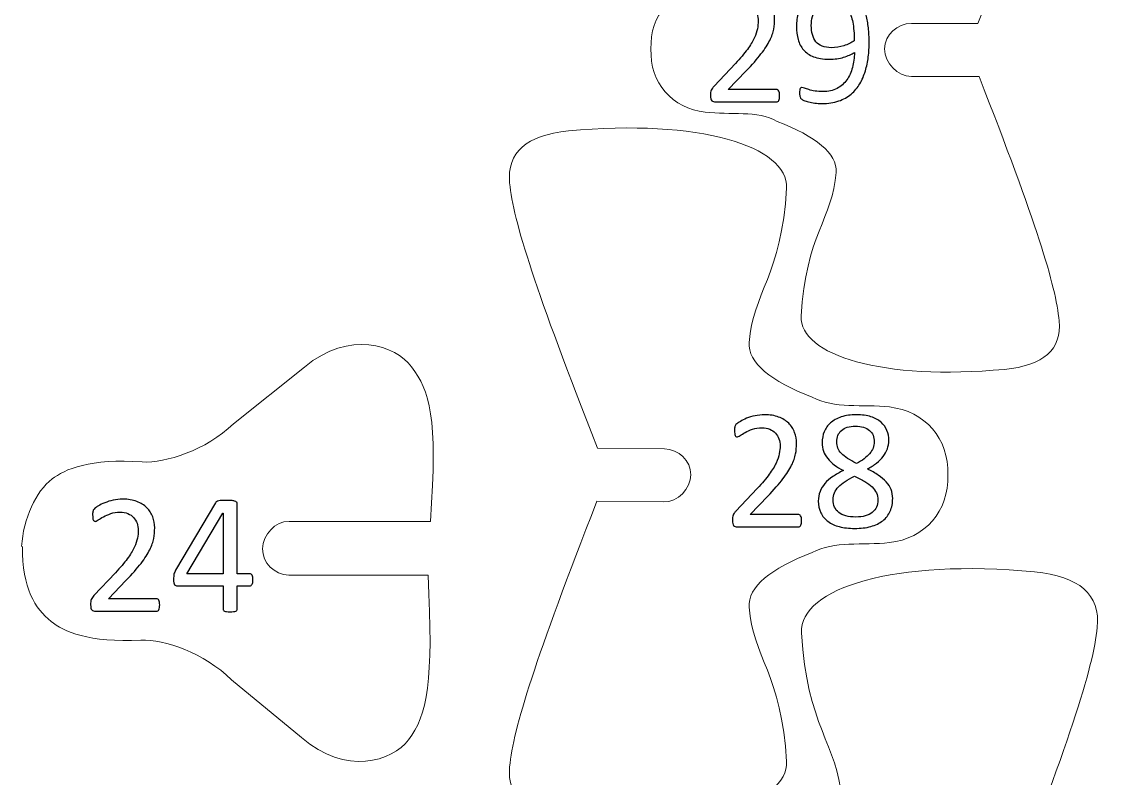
# Model space of a CAD drawing. Header units: inches. Extents: x -2.74 to 3.04, y -4.95 to 0.91.
# Drawn here: x 2.007 to 3.036, y -4.339 to -3.617 of the extents above; entities that cross this region are included whole.
import ezdxf

# ---------------------------------------------------------------- set-up
doc = ezdxf.new("R2010")
doc.units = ezdxf.units.IN
doc.header["$MEASUREMENT"] = 0
doc.layers.add('Layer 1', color=7, linetype='Continuous')

msp = doc.modelspace()

# ---------------------------------------------------------------- linework, layer by layer
at = {"layer": 'Layer 1', "color": 1, "lineweight": 9}
for points, knots in [([(2.9189, -3.6187), (2.9734, -3.4798), (2.9931, -3.4177), (2.9963, -3.3838), (2.9963, -3.3838), (2.9989, -3.3566), (2.9816, -3.3412), (2.9442, -3.3376), (2.9442, -3.3376), (2.8286, -3.3265), (2.7484, -3.3509), (2.7504, -3.3884), (2.7504, -3.3884), (2.7544, -3.4653), (2.7807, -3.4819), (2.7836, -3.5254), (2.7836, -3.5254), (2.7848, -3.5436), (2.7644, -3.5598), (2.7275, -3.574), (2.7275, -3.574), (2.7084, -3.5847), (2.6825, -3.5801), (2.6589, -3.5828), (2.6589, -3.5828), (2.6275, -3.5864), (2.6057, -3.6107), (2.6071, -3.643)], [0, 0, 0, 0, 0.142857, 0.142857, 0.142857, 0.142857, 0.285714, 0.285714, 0.285714, 0.285714, 0.428571, 0.428571, 0.428571, 0.428571, 0.571429, 0.571429, 0.571429, 0.571429, 0.714286, 0.714286, 0.714286, 0.714286, 0.857143, 0.857143, 0.857143, 0.857143, 1, 1, 1, 1]), ([(2.9189, -3.6187), (2.9189, -3.6187), (2.8555, -3.6187), (2.8555, -3.6187), (2.8555, -3.6187), (2.842, -3.6186), (2.83, -3.6295), (2.8299, -3.643), (2.8299, -3.643), (2.8299, -3.6565), (2.8421, -3.6691), (2.8555, -3.6692), (2.8555, -3.6692), (2.8555, -3.6692), (2.9199, -3.6692), (2.9199, -3.6692)], [0, 0, 0, 0, 0.25, 0.25, 0.25, 0.25, 0.5, 0.5, 0.5, 0.5, 0.75, 0.75, 0.75, 0.75, 1, 1, 1, 1]), ([(2.9199, -3.6692), (2.9744, -3.8081), (2.9931, -3.8683), (2.9963, -3.9023), (2.9963, -3.9023), (2.9989, -3.9295), (2.9816, -3.9449), (2.9442, -3.9485), (2.9442, -3.9485), (2.8286, -3.9595), (2.7484, -3.9352), (2.7504, -3.8977), (2.7504, -3.8977), (2.7544, -3.8208), (2.7807, -3.8042), (2.7836, -3.7607), (2.7836, -3.7607), (2.7848, -3.7425), (2.7644, -3.7263), (2.7275, -3.7121), (2.7275, -3.7121), (2.7084, -3.7014), (2.6825, -3.706), (2.6589, -3.7033), (2.6589, -3.7033), (2.6275, -3.6997), (2.6057, -3.6753), (2.6071, -3.643)], [0, 0, 0, 0, 0.142857, 0.142857, 0.142857, 0.142857, 0.285714, 0.285714, 0.285714, 0.285714, 0.428571, 0.428571, 0.428571, 0.428571, 0.571429, 0.571429, 0.571429, 0.571429, 0.714286, 0.714286, 0.714286, 0.714286, 0.857143, 0.857143, 0.857143, 0.857143, 1, 1, 1, 1]), ([(2.8901, -4.0491), (2.8916, -4.0144), (2.8682, -3.9883), (2.8345, -3.9844), (2.8345, -3.9844), (2.8092, -3.9815), (2.7814, -3.9864), (2.7609, -3.975), (2.7609, -3.975), (2.7213, -3.9597), (2.6994, -3.9423), (2.7007, -3.9228), (2.7007, -3.9228), (2.7038, -3.8761), (2.732, -3.8583), (2.7363, -3.7758), (2.7363, -3.7758), (2.7384, -3.7355), (2.6524, -3.7094), (2.5283, -3.7212), (2.5283, -3.7212), (2.4882, -3.7251), (2.4695, -3.7416), (2.4723, -3.7708), (2.4723, -3.7708), (2.4758, -3.8073), (2.4975, -3.8745), (2.556, -4.0235)], [0, 0, 0, 0, 0.142857, 0.142857, 0.142857, 0.142857, 0.285714, 0.285714, 0.285714, 0.285714, 0.428571, 0.428571, 0.428571, 0.428571, 0.571429, 0.571429, 0.571429, 0.571429, 0.714286, 0.714286, 0.714286, 0.714286, 0.857143, 0.857143, 0.857143, 0.857143, 1, 1, 1, 1]), ([(2.0069, -4.1175), (2.0085, -4.0904), (2.0203, -4.0651), (2.036, -4.053), (2.036, -4.053), (2.0475, -4.044), (2.0727, -4.0329), (2.1219, -4.0368), (2.1219, -4.0368), (2.1446, -4.0379), (2.1823, -4.0259), (2.209, -4.0003), (2.209, -4.0003), (2.209, -4.0003), (2.2767, -3.9463), (2.2767, -3.9463), (2.2767, -3.9463), (2.3195, -3.9106), (2.3635, -3.9254), (2.3787, -3.946), (2.3787, -3.946), (2.3961, -3.9695), (2.404, -3.9928), (2.3967, -4.0937)], [0, 0, 0, 0, 0.166667, 0.166667, 0.166667, 0.166667, 0.333333, 0.333333, 0.333333, 0.333333, 0.5, 0.5, 0.5, 0.5, 0.666667, 0.666667, 0.666667, 0.666667, 0.833333, 0.833333, 0.833333, 0.833333, 1, 1, 1, 1]), ([(2.556, -4.0235), (2.556, -4.0235), (2.6199, -4.0244), (2.6199, -4.0244), (2.6199, -4.0244), (2.6334, -4.0245), (2.6452, -4.0356), (2.6451, -4.049), (2.6451, -4.049), (2.645, -4.0625), (2.6327, -4.075), (2.6192, -4.0749), (2.6192, -4.0749), (2.6192, -4.0749), (2.5556, -4.0741), (2.5556, -4.0741)], [0, 0, 0, 0, 0.25, 0.25, 0.25, 0.25, 0.5, 0.5, 0.5, 0.5, 0.75, 0.75, 0.75, 0.75, 1, 1, 1, 1]), ([(2.5556, -4.0741), (2.4972, -4.2231), (2.4758, -4.2909), (2.4723, -4.3274), (2.4723, -4.3274), (2.4695, -4.3565), (2.4882, -4.373), (2.5283, -4.3769), (2.5283, -4.3769), (2.6524, -4.3888), (2.7384, -4.3626), (2.7363, -4.3224), (2.7363, -4.3224), (2.732, -4.2399), (2.7038, -4.2221), (2.7007, -4.1754), (2.7007, -4.1754), (2.6994, -4.1558), (2.7213, -4.1384), (2.7609, -4.1232), (2.7609, -4.1232), (2.7814, -4.1117), (2.8092, -4.1166), (2.8345, -4.1137), (2.8345, -4.1137), (2.8682, -4.1099), (2.8916, -4.0837), (2.8901, -4.0491)], [0, 0, 0, 0, 0.142857, 0.142857, 0.142857, 0.142857, 0.285714, 0.285714, 0.285714, 0.285714, 0.428571, 0.428571, 0.428571, 0.428571, 0.571429, 0.571429, 0.571429, 0.571429, 0.714286, 0.714286, 0.714286, 0.714286, 0.857143, 0.857143, 0.857143, 0.857143, 1, 1, 1, 1]), ([(2.3945, -4.1446), (2.3945, -4.1446), (2.2616, -4.1446), (2.2616, -4.1446), (2.2616, -4.1446), (2.2481, -4.1443), (2.2364, -4.133), (2.2367, -4.1195), (2.2367, -4.1195), (2.237, -4.1061), (2.2486, -4.0932), (2.262, -4.0936), (2.262, -4.0936), (2.262, -4.0936), (2.3967, -4.0936), (2.3967, -4.0936)], [0, 0, 0, 0, 0.25, 0.25, 0.25, 0.25, 0.5, 0.5, 0.5, 0.5, 0.75, 0.75, 0.75, 0.75, 1, 1, 1, 1]), ([(2.3945, -4.1446), (2.4, -4.2456), (2.3936, -4.2787), (2.3758, -4.3019), (2.3758, -4.3019), (2.3603, -4.3222), (2.316, -4.3362), (2.2738, -4.2997), (2.2738, -4.2997), (2.2738, -4.2997), (2.2071, -4.2446), (2.2071, -4.2446), (2.2071, -4.2446), (2.1808, -4.2186), (2.1433, -4.2059), (2.1206, -4.2066), (2.1206, -4.2066), (2.0714, -4.2096), (2.0464, -4.1981), (2.035, -4.1889), (2.035, -4.1889), (2.0196, -4.1765), (2.0076, -4.1572), (2.0076, -4.1175)], [0, 0, 0, 0, 0.166667, 0.166667, 0.166667, 0.166667, 0.333333, 0.333333, 0.333333, 0.333333, 0.5, 0.5, 0.5, 0.5, 0.666667, 0.666667, 0.666667, 0.666667, 0.833333, 0.833333, 0.833333, 0.833333, 1, 1, 1, 1]), ([(2.942, -4.4675), (3.0044, -4.3083), (3.029, -4.2335), (3.0327, -4.1945), (3.0327, -4.1945), (3.0357, -4.1633), (3.0157, -4.1457), (2.9729, -4.1416), (2.9729, -4.1416), (2.8404, -4.1289), (2.7484, -4.1568), (2.7506, -4.1998), (2.7506, -4.1998), (2.7553, -4.288), (2.7854, -4.307), (2.7887, -4.3569), (2.7887, -4.3569), (2.7901, -4.3778), (2.7667, -4.3963), (2.7244, -4.4127), (2.7244, -4.4127), (2.7025, -4.4249), (2.6728, -4.4197), (2.6457, -4.4228), (2.6457, -4.4228), (2.6098, -4.4269), (2.5847, -4.4548), (2.5864, -4.4918)], [0, 0, 0, 0, 0.142857, 0.142857, 0.142857, 0.142857, 0.285714, 0.285714, 0.285714, 0.285714, 0.428571, 0.428571, 0.428571, 0.428571, 0.571429, 0.571429, 0.571429, 0.571429, 0.714286, 0.714286, 0.714286, 0.714286, 0.857143, 0.857143, 0.857143, 0.857143, 1, 1, 1, 1])]:
    msp.add_open_spline(points, degree=3, knots=knots, dxfattribs=at)
at = {"layer": 'Layer 1'}
for points, knots in [([(2.7298, -3.6875), (2.7298, -3.6884), (2.7298, -3.6893), (2.7297, -3.6901), (2.7297, -3.6901), (2.7295, -3.6908), (2.7293, -3.6915), (2.7291, -3.692), (2.7291, -3.692), (2.7288, -3.6925), (2.7285, -3.6929), (2.7281, -3.6931), (2.7281, -3.6931), (2.7277, -3.6934), (2.7272, -3.6935), (2.7268, -3.6935), (2.7268, -3.6935), (2.7268, -3.6935), (2.6686, -3.6935), (2.6686, -3.6935), (2.6686, -3.6935), (2.6678, -3.6935), (2.6672, -3.6934), (2.6666, -3.6932), (2.6666, -3.6932), (2.666, -3.693), (2.6655, -3.6927), (2.6651, -3.6923), (2.6651, -3.6923), (2.6647, -3.6918), (2.6644, -3.6912), (2.6642, -3.6904), (2.6642, -3.6904), (2.664, -3.6896), (2.6639, -3.6886), (2.6639, -3.6874), (2.6639, -3.6874), (2.6639, -3.6863), (2.664, -3.6854), (2.664, -3.6846), (2.664, -3.6846), (2.6641, -3.6837), (2.6643, -3.683), (2.6646, -3.6824), (2.6646, -3.6824), (2.6648, -3.6818), (2.6652, -3.6811), (2.6656, -3.6805), (2.6656, -3.6805), (2.666, -3.6799), (2.6665, -3.6792), (2.6672, -3.6785), (2.6672, -3.6785), (2.6672, -3.6785), (2.6876, -3.6569), (2.6876, -3.6569), (2.6876, -3.6569), (2.6923, -3.6519), (2.6961, -3.6474), (2.699, -3.6434), (2.699, -3.6434), (2.7018, -3.6395), (2.704, -3.6359), (2.7056, -3.6326), (2.7056, -3.6326), (2.7071, -3.6294), (2.7081, -3.6264), (2.7086, -3.6237), (2.7086, -3.6237), (2.7091, -3.6211), (2.7093, -3.6186), (2.7093, -3.6163), (2.7093, -3.6163), (2.7093, -3.6139), (2.709, -3.6117), (2.7082, -3.6096), (2.7082, -3.6096), (2.7074, -3.6076), (2.7063, -3.6057), (2.7049, -3.6041), (2.7049, -3.6041), (2.7035, -3.6026), (2.7017, -3.6013), (2.6995, -3.6004), (2.6995, -3.6004), (2.6973, -3.5995), (2.6948, -3.599), (2.692, -3.599), (2.692, -3.599), (2.6887, -3.599), (2.6857, -3.5995), (2.6831, -3.6004), (2.6831, -3.6004), (2.6805, -3.6013), (2.6782, -3.6023), (2.6762, -3.6034), (2.6762, -3.6034), (2.6742, -3.6045), (2.6725, -3.6055), (2.6712, -3.6064), (2.6712, -3.6064), (2.6699, -3.6073), (2.6689, -3.6078), (2.6682, -3.6078), (2.6682, -3.6078), (2.6679, -3.6078), (2.6675, -3.6077), (2.6672, -3.6075), (2.6672, -3.6075), (2.6669, -3.6072), (2.6667, -3.6069), (2.6665, -3.6064), (2.6665, -3.6064), (2.6663, -3.6059), (2.6662, -3.6053), (2.666, -3.6045), (2.666, -3.6045), (2.6659, -3.6037), (2.6659, -3.6027), (2.6659, -3.6015), (2.6659, -3.6015), (2.6659, -3.6007), (2.6659, -3.6), (2.666, -3.5994), (2.666, -3.5994), (2.666, -3.5988), (2.6661, -3.5983), (2.6662, -3.5979), (2.6662, -3.5979), (2.6664, -3.5974), (2.6666, -3.597), (2.6668, -3.5967), (2.6668, -3.5967), (2.667, -3.5963), (2.6674, -3.5958), (2.6681, -3.5952), (2.6681, -3.5952), (2.6687, -3.5947), (2.6698, -3.5939), (2.6715, -3.5929), (2.6715, -3.5929), (2.6731, -3.5919), (2.6751, -3.591), (2.6775, -3.59), (2.6775, -3.59), (2.6799, -3.5891), (2.6825, -3.5883), (2.6855, -3.5876), (2.6855, -3.5876), (2.6883, -3.587), (2.6914, -3.5866), (2.6946, -3.5866), (2.6946, -3.5866), (2.6997, -3.5866), (2.7042, -3.5874), (2.708, -3.5888), (2.708, -3.5888), (2.7118, -3.5902), (2.715, -3.5922), (2.7175, -3.5947), (2.7175, -3.5947), (2.72, -3.5972), (2.7219, -3.6001), (2.7232, -3.6034), (2.7232, -3.6034), (2.7244, -3.6067), (2.725, -3.6102), (2.725, -3.614), (2.725, -3.614), (2.725, -3.6174), (2.7247, -3.6207), (2.7242, -3.6241), (2.7242, -3.6241), (2.7235, -3.6274), (2.7223, -3.631), (2.7204, -3.6349), (2.7204, -3.6349), (2.7184, -3.6387), (2.7157, -3.6431), (2.712, -3.6478), (2.712, -3.6478), (2.7084, -3.6526), (2.7036, -3.658), (2.6975, -3.6642), (2.6975, -3.6642), (2.6975, -3.6642), (2.6808, -3.6816), (2.6808, -3.6816), (2.6808, -3.6816), (2.6808, -3.6816), (2.7267, -3.6816), (2.7267, -3.6816), (2.7267, -3.6816), (2.7271, -3.6816), (2.7275, -3.6817), (2.7279, -3.682), (2.7279, -3.682), (2.7283, -3.6822), (2.7287, -3.6826), (2.729, -3.6831), (2.729, -3.6831), (2.7293, -3.6836), (2.7295, -3.6842), (2.7297, -3.6849), (2.7297, -3.6849), (2.7298, -3.6856), (2.7298, -3.6865), (2.7298, -3.6875)], [0, 0, 0, 0, 0.019231, 0.019231, 0.019231, 0.019231, 0.038462, 0.038462, 0.038462, 0.038462, 0.057692, 0.057692, 0.057692, 0.057692, 0.076923, 0.076923, 0.076923, 0.076923, 0.096154, 0.096154, 0.096154, 0.096154, 0.115385, 0.115385, 0.115385, 0.115385, 0.134615, 0.134615, 0.134615, 0.134615, 0.153846, 0.153846, 0.153846, 0.153846, 0.173077, 0.173077, 0.173077, 0.173077, 0.192308, 0.192308, 0.192308, 0.192308, 0.211538, 0.211538, 0.211538, 0.211538, 0.230769, 0.230769, 0.230769, 0.230769, 0.25, 0.25, 0.25, 0.25, 0.269231, 0.269231, 0.269231, 0.269231, 0.288462, 0.288462, 0.288462, 0.288462, 0.307692, 0.307692, 0.307692, 0.307692, 0.326923, 0.326923, 0.326923, 0.326923, 0.346154, 0.346154, 0.346154, 0.346154, 0.365385, 0.365385, 0.365385, 0.365385, 0.384615, 0.384615, 0.384615, 0.384615, 0.403846, 0.403846, 0.403846, 0.403846, 0.423077, 0.423077, 0.423077, 0.423077, 0.442308, 0.442308, 0.442308, 0.442308, 0.461538, 0.461538, 0.461538, 0.461538, 0.480769, 0.480769, 0.480769, 0.480769, 0.5, 0.5, 0.5, 0.5, 0.519231, 0.519231, 0.519231, 0.519231, 0.538462, 0.538462, 0.538462, 0.538462, 0.557692, 0.557692, 0.557692, 0.557692, 0.576923, 0.576923, 0.576923, 0.576923, 0.596154, 0.596154, 0.596154, 0.596154, 0.615385, 0.615385, 0.615385, 0.615385, 0.634615, 0.634615, 0.634615, 0.634615, 0.653846, 0.653846, 0.653846, 0.653846, 0.673077, 0.673077, 0.673077, 0.673077, 0.692308, 0.692308, 0.692308, 0.692308, 0.711538, 0.711538, 0.711538, 0.711538, 0.730769, 0.730769, 0.730769, 0.730769, 0.75, 0.75, 0.75, 0.75, 0.769231, 0.769231, 0.769231, 0.769231, 0.788462, 0.788462, 0.788462, 0.788462, 0.807692, 0.807692, 0.807692, 0.807692, 0.826923, 0.826923, 0.826923, 0.826923, 0.846154, 0.846154, 0.846154, 0.846154, 0.865385, 0.865385, 0.865385, 0.865385, 0.884615, 0.884615, 0.884615, 0.884615, 0.903846, 0.903846, 0.903846, 0.903846, 0.923077, 0.923077, 0.923077, 0.923077, 0.942308, 0.942308, 0.942308, 0.942308, 0.961538, 0.961538, 0.961538, 0.961538, 0.980769, 0.980769, 0.980769, 0.980769, 1, 1, 1, 1]), ([(2.8151, -3.6367), (2.8151, -3.6412), (2.8149, -3.6459), (2.8143, -3.6505), (2.8143, -3.6505), (2.8138, -3.6552), (2.8128, -3.6597), (2.8115, -3.664), (2.8115, -3.664), (2.8103, -3.6683), (2.8085, -3.6724), (2.8063, -3.6761), (2.8063, -3.6761), (2.8041, -3.6799), (2.8013, -3.6832), (2.798, -3.686), (2.798, -3.686), (2.7947, -3.6888), (2.7907, -3.6911), (2.7861, -3.6926), (2.7861, -3.6926), (2.7815, -3.6942), (2.7762, -3.6951), (2.7701, -3.6951), (2.7701, -3.6951), (2.7678, -3.6951), (2.7655, -3.6949), (2.7633, -3.6946), (2.7633, -3.6946), (2.7611, -3.6943), (2.7592, -3.6939), (2.7574, -3.6935), (2.7574, -3.6935), (2.7556, -3.6931), (2.7542, -3.6926), (2.753, -3.6921), (2.753, -3.6921), (2.7518, -3.6916), (2.7509, -3.6911), (2.7503, -3.6906), (2.7503, -3.6906), (2.7498, -3.6902), (2.7494, -3.6895), (2.7492, -3.6887), (2.7492, -3.6887), (2.7489, -3.6878), (2.7488, -3.6867), (2.7488, -3.6853), (2.7488, -3.6853), (2.7488, -3.6841), (2.7488, -3.6831), (2.7489, -3.6824), (2.7489, -3.6824), (2.749, -3.6817), (2.7491, -3.6812), (2.7493, -3.6808), (2.7493, -3.6808), (2.7495, -3.6804), (2.7497, -3.6802), (2.75, -3.68), (2.75, -3.68), (2.7503, -3.6799), (2.7507, -3.6798), (2.7511, -3.6798), (2.7511, -3.6798), (2.7517, -3.6798), (2.7525, -3.68), (2.7536, -3.6804), (2.7536, -3.6804), (2.7547, -3.6808), (2.7561, -3.6813), (2.7577, -3.6818), (2.7577, -3.6818), (2.7594, -3.6823), (2.7613, -3.6827), (2.7635, -3.6831), (2.7635, -3.6831), (2.7658, -3.6835), (2.7683, -3.6837), (2.771, -3.6837), (2.771, -3.6837), (2.7763, -3.6837), (2.7808, -3.6827), (2.7846, -3.6807), (2.7846, -3.6807), (2.7883, -3.6786), (2.7914, -3.6759), (2.7938, -3.6725), (2.7938, -3.6725), (2.7962, -3.6691), (2.798, -3.6651), (2.7992, -3.6606), (2.7992, -3.6606), (2.8004, -3.6561), (2.801, -3.6514), (2.8011, -3.6464), (2.8011, -3.6464), (2.7983, -3.6481), (2.7948, -3.6496), (2.7908, -3.6509), (2.7908, -3.6509), (2.7868, -3.6522), (2.7822, -3.6528), (2.777, -3.6528), (2.777, -3.6528), (2.7711, -3.6528), (2.7662, -3.652), (2.7622, -3.6504), (2.7622, -3.6504), (2.7582, -3.6488), (2.755, -3.6466), (2.7526, -3.6439), (2.7526, -3.6439), (2.7502, -3.6411), (2.7484, -3.6378), (2.7474, -3.634), (2.7474, -3.634), (2.7463, -3.6302), (2.7458, -3.6261), (2.7458, -3.6216), (2.7458, -3.6216), (2.7458, -3.6169), (2.7465, -3.6125), (2.7478, -3.6082), (2.7478, -3.6082), (2.7492, -3.6041), (2.7513, -3.6003), (2.7542, -3.5971), (2.7542, -3.5971), (2.7571, -3.5939), (2.7607, -3.5914), (2.7652, -3.5895), (2.7652, -3.5895), (2.7696, -3.5876), (2.7749, -3.5866), (2.7811, -3.5866), (2.7811, -3.5866), (2.7855, -3.5866), (2.7894, -3.5872), (2.7928, -3.5883), (2.7928, -3.5883), (2.7962, -3.5894), (2.7991, -3.591), (2.8016, -3.5931), (2.8016, -3.5931), (2.8041, -3.5952), (2.8062, -3.5977), (2.808, -3.6007), (2.808, -3.6007), (2.8097, -3.6036), (2.8111, -3.607), (2.8122, -3.6107), (2.8122, -3.6107), (2.8132, -3.6145), (2.814, -3.6185), (2.8144, -3.6229), (2.8144, -3.6229), (2.8149, -3.6273), (2.8151, -3.6319), (2.8151, -3.6367)], [0, 0, 0, 0, 0.025, 0.025, 0.025, 0.025, 0.05, 0.05, 0.05, 0.05, 0.075, 0.075, 0.075, 0.075, 0.1, 0.1, 0.1, 0.1, 0.125, 0.125, 0.125, 0.125, 0.15, 0.15, 0.15, 0.15, 0.175, 0.175, 0.175, 0.175, 0.2, 0.2, 0.2, 0.2, 0.225, 0.225, 0.225, 0.225, 0.25, 0.25, 0.25, 0.25, 0.275, 0.275, 0.275, 0.275, 0.3, 0.3, 0.3, 0.3, 0.325, 0.325, 0.325, 0.325, 0.35, 0.35, 0.35, 0.35, 0.375, 0.375, 0.375, 0.375, 0.4, 0.4, 0.4, 0.4, 0.425, 0.425, 0.425, 0.425, 0.45, 0.45, 0.45, 0.45, 0.475, 0.475, 0.475, 0.475, 0.5, 0.5, 0.5, 0.5, 0.525, 0.525, 0.525, 0.525, 0.55, 0.55, 0.55, 0.55, 0.575, 0.575, 0.575, 0.575, 0.6, 0.6, 0.6, 0.6, 0.625, 0.625, 0.625, 0.625, 0.65, 0.65, 0.65, 0.65, 0.675, 0.675, 0.675, 0.675, 0.7, 0.7, 0.7, 0.7, 0.725, 0.725, 0.725, 0.725, 0.75, 0.75, 0.75, 0.75, 0.775, 0.775, 0.775, 0.775, 0.8, 0.8, 0.8, 0.8, 0.825, 0.825, 0.825, 0.825, 0.85, 0.85, 0.85, 0.85, 0.875, 0.875, 0.875, 0.875, 0.9, 0.9, 0.9, 0.9, 0.925, 0.925, 0.925, 0.925, 0.95, 0.95, 0.95, 0.95, 0.975, 0.975, 0.975, 0.975, 1, 1, 1, 1]), ([(2.8009, -3.6351), (2.8009, -3.6282), (2.8004, -3.6224), (2.7995, -3.6176), (2.7995, -3.6176), (2.7986, -3.6129), (2.7972, -3.609), (2.7954, -3.6061), (2.7954, -3.6061), (2.7937, -3.6032), (2.7915, -3.6011), (2.7888, -3.5997), (2.7888, -3.5997), (2.7862, -3.5984), (2.7832, -3.5978), (2.7798, -3.5978), (2.7798, -3.5978), (2.7763, -3.5978), (2.7733, -3.5984), (2.7708, -3.5997), (2.7708, -3.5997), (2.7683, -3.601), (2.7662, -3.6027), (2.7646, -3.6048), (2.7646, -3.6048), (2.763, -3.607), (2.7618, -3.6094), (2.7611, -3.6121), (2.7611, -3.6121), (2.7603, -3.6148), (2.76, -3.6176), (2.76, -3.6205), (2.76, -3.6205), (2.76, -3.6237), (2.7603, -3.6266), (2.761, -3.6293), (2.761, -3.6293), (2.7617, -3.6319), (2.7628, -3.6342), (2.7643, -3.6361), (2.7643, -3.6361), (2.7658, -3.6379), (2.7678, -3.6393), (2.7702, -3.6403), (2.7702, -3.6403), (2.7727, -3.6413), (2.7757, -3.6418), (2.7792, -3.6418), (2.7792, -3.6418), (2.7833, -3.6418), (2.7872, -3.6412), (2.791, -3.64), (2.791, -3.64), (2.7948, -3.6388), (2.7981, -3.6372), (2.8009, -3.6351)], [0, 0, 0, 0, 0.071429, 0.071429, 0.071429, 0.071429, 0.142857, 0.142857, 0.142857, 0.142857, 0.214286, 0.214286, 0.214286, 0.214286, 0.285714, 0.285714, 0.285714, 0.285714, 0.357143, 0.357143, 0.357143, 0.357143, 0.428571, 0.428571, 0.428571, 0.428571, 0.5, 0.5, 0.5, 0.5, 0.571429, 0.571429, 0.571429, 0.571429, 0.642857, 0.642857, 0.642857, 0.642857, 0.714286, 0.714286, 0.714286, 0.714286, 0.785714, 0.785714, 0.785714, 0.785714, 0.857143, 0.857143, 0.857143, 0.857143, 0.928571, 0.928571, 0.928571, 0.928571, 1, 1, 1, 1]), ([(2.7507, -4.0926), (2.7507, -4.0936), (2.7506, -4.0945), (2.7505, -4.0952), (2.7505, -4.0952), (2.7504, -4.096), (2.7502, -4.0966), (2.7499, -4.0972), (2.7499, -4.0972), (2.7497, -4.0977), (2.7494, -4.0981), (2.7489, -4.0983), (2.7489, -4.0983), (2.7485, -4.0986), (2.7481, -4.0987), (2.7476, -4.0987), (2.7476, -4.0987), (2.7476, -4.0987), (2.6894, -4.0987), (2.6894, -4.0987), (2.6894, -4.0987), (2.6887, -4.0987), (2.688, -4.0986), (2.6874, -4.0984), (2.6874, -4.0984), (2.6869, -4.0982), (2.6864, -4.0979), (2.6859, -4.0974), (2.6859, -4.0974), (2.6855, -4.097), (2.6852, -4.0964), (2.685, -4.0956), (2.685, -4.0956), (2.6849, -4.0947), (2.6848, -4.0937), (2.6848, -4.0926), (2.6848, -4.0926), (2.6848, -4.0915), (2.6848, -4.0905), (2.6849, -4.0897), (2.6849, -4.0897), (2.685, -4.0889), (2.6852, -4.0882), (2.6854, -4.0876), (2.6854, -4.0876), (2.6857, -4.0869), (2.686, -4.0863), (2.6864, -4.0857), (2.6864, -4.0857), (2.6869, -4.0851), (2.6874, -4.0844), (2.688, -4.0837), (2.688, -4.0837), (2.688, -4.0837), (2.7085, -4.0621), (2.7085, -4.0621), (2.7085, -4.0621), (2.7132, -4.0571), (2.717, -4.0526), (2.7198, -4.0486), (2.7198, -4.0486), (2.7227, -4.0447), (2.7249, -4.0411), (2.7264, -4.0378), (2.7264, -4.0378), (2.7279, -4.0345), (2.729, -4.0316), (2.7294, -4.0289), (2.7294, -4.0289), (2.7299, -4.0263), (2.7302, -4.0238), (2.7302, -4.0214), (2.7302, -4.0214), (2.7302, -4.0191), (2.7298, -4.0169), (2.729, -4.0148), (2.729, -4.0148), (2.7283, -4.0127), (2.7272, -4.0109), (2.7257, -4.0093), (2.7257, -4.0093), (2.7243, -4.0077), (2.7225, -4.0065), (2.7203, -4.0056), (2.7203, -4.0056), (2.7182, -4.0046), (2.7157, -4.0042), (2.7129, -4.0042), (2.7129, -4.0042), (2.7095, -4.0042), (2.7066, -4.0046), (2.7039, -4.0056), (2.7039, -4.0056), (2.7013, -4.0065), (2.699, -4.0075), (2.697, -4.0086), (2.697, -4.0086), (2.695, -4.0097), (2.6934, -4.0107), (2.692, -4.0116), (2.692, -4.0116), (2.6907, -4.0125), (2.6897, -4.013), (2.6891, -4.013), (2.6891, -4.013), (2.6887, -4.013), (2.6884, -4.0129), (2.6881, -4.0126), (2.6881, -4.0126), (2.6878, -4.0124), (2.6875, -4.0121), (2.6873, -4.0116), (2.6873, -4.0116), (2.6871, -4.0111), (2.687, -4.0104), (2.6869, -4.0096), (2.6869, -4.0096), (2.6868, -4.0088), (2.6867, -4.0078), (2.6867, -4.0067), (2.6867, -4.0067), (2.6867, -4.0059), (2.6867, -4.0052), (2.6868, -4.0046), (2.6868, -4.0046), (2.6869, -4.004), (2.687, -4.0035), (2.6871, -4.0031), (2.6871, -4.0031), (2.6872, -4.0026), (2.6874, -4.0022), (2.6876, -4.0018), (2.6876, -4.0018), (2.6878, -4.0014), (2.6883, -4.001), (2.6889, -4.0004), (2.6889, -4.0004), (2.6896, -3.9998), (2.6907, -3.9991), (2.6923, -3.9981), (2.6923, -3.9981), (2.6939, -3.9971), (2.6959, -3.9961), (2.6983, -3.9952), (2.6983, -3.9952), (2.7007, -3.9942), (2.7034, -3.9934), (2.7063, -3.9928), (2.7063, -3.9928), (2.7092, -3.9921), (2.7122, -3.9918), (2.7154, -3.9918), (2.7154, -3.9918), (2.7205, -3.9918), (2.725, -3.9925), (2.7288, -3.994), (2.7288, -3.994), (2.7327, -3.9954), (2.7358, -3.9974), (2.7384, -3.9999), (2.7384, -3.9999), (2.7409, -4.0024), (2.7428, -4.0053), (2.744, -4.0086), (2.744, -4.0086), (2.7453, -4.0119), (2.7459, -4.0154), (2.7459, -4.0192), (2.7459, -4.0192), (2.7459, -4.0225), (2.7456, -4.0259), (2.745, -4.0292), (2.745, -4.0292), (2.7444, -4.0326), (2.7431, -4.0362), (2.7412, -4.04), (2.7412, -4.04), (2.7393, -4.0439), (2.7365, -4.0482), (2.7329, -4.053), (2.7329, -4.053), (2.7292, -4.0577), (2.7244, -4.0632), (2.7184, -4.0694), (2.7184, -4.0694), (2.7184, -4.0694), (2.7017, -4.0868), (2.7017, -4.0868), (2.7017, -4.0868), (2.7017, -4.0868), (2.7475, -4.0868), (2.7475, -4.0868), (2.7475, -4.0868), (2.7479, -4.0868), (2.7484, -4.0869), (2.7488, -4.0871), (2.7488, -4.0871), (2.7492, -4.0874), (2.7495, -4.0877), (2.7498, -4.0882), (2.7498, -4.0882), (2.7501, -4.0887), (2.7504, -4.0894), (2.7505, -4.0901), (2.7505, -4.0901), (2.7506, -4.0908), (2.7507, -4.0917), (2.7507, -4.0926)], [0, 0, 0, 0, 0.019231, 0.019231, 0.019231, 0.019231, 0.038462, 0.038462, 0.038462, 0.038462, 0.057692, 0.057692, 0.057692, 0.057692, 0.076923, 0.076923, 0.076923, 0.076923, 0.096154, 0.096154, 0.096154, 0.096154, 0.115385, 0.115385, 0.115385, 0.115385, 0.134615, 0.134615, 0.134615, 0.134615, 0.153846, 0.153846, 0.153846, 0.153846, 0.173077, 0.173077, 0.173077, 0.173077, 0.192308, 0.192308, 0.192308, 0.192308, 0.211538, 0.211538, 0.211538, 0.211538, 0.230769, 0.230769, 0.230769, 0.230769, 0.25, 0.25, 0.25, 0.25, 0.269231, 0.269231, 0.269231, 0.269231, 0.288462, 0.288462, 0.288462, 0.288462, 0.307692, 0.307692, 0.307692, 0.307692, 0.326923, 0.326923, 0.326923, 0.326923, 0.346154, 0.346154, 0.346154, 0.346154, 0.365385, 0.365385, 0.365385, 0.365385, 0.384615, 0.384615, 0.384615, 0.384615, 0.403846, 0.403846, 0.403846, 0.403846, 0.423077, 0.423077, 0.423077, 0.423077, 0.442308, 0.442308, 0.442308, 0.442308, 0.461538, 0.461538, 0.461538, 0.461538, 0.480769, 0.480769, 0.480769, 0.480769, 0.5, 0.5, 0.5, 0.5, 0.519231, 0.519231, 0.519231, 0.519231, 0.538462, 0.538462, 0.538462, 0.538462, 0.557692, 0.557692, 0.557692, 0.557692, 0.576923, 0.576923, 0.576923, 0.576923, 0.596154, 0.596154, 0.596154, 0.596154, 0.615385, 0.615385, 0.615385, 0.615385, 0.634615, 0.634615, 0.634615, 0.634615, 0.653846, 0.653846, 0.653846, 0.653846, 0.673077, 0.673077, 0.673077, 0.673077, 0.692308, 0.692308, 0.692308, 0.692308, 0.711538, 0.711538, 0.711538, 0.711538, 0.730769, 0.730769, 0.730769, 0.730769, 0.75, 0.75, 0.75, 0.75, 0.769231, 0.769231, 0.769231, 0.769231, 0.788462, 0.788462, 0.788462, 0.788462, 0.807692, 0.807692, 0.807692, 0.807692, 0.826923, 0.826923, 0.826923, 0.826923, 0.846154, 0.846154, 0.846154, 0.846154, 0.865385, 0.865385, 0.865385, 0.865385, 0.884615, 0.884615, 0.884615, 0.884615, 0.903846, 0.903846, 0.903846, 0.903846, 0.923077, 0.923077, 0.923077, 0.923077, 0.942308, 0.942308, 0.942308, 0.942308, 0.961538, 0.961538, 0.961538, 0.961538, 0.980769, 0.980769, 0.980769, 0.980769, 1, 1, 1, 1]), ([(2.8376, -4.0716), (2.8376, -4.0762), (2.8368, -4.0802), (2.8352, -4.0838), (2.8352, -4.0838), (2.8335, -4.0874), (2.8312, -4.0904), (2.8281, -4.0928), (2.8281, -4.0928), (2.825, -4.0952), (2.8213, -4.0971), (2.8168, -4.0983), (2.8168, -4.0983), (2.8123, -4.0996), (2.8071, -4.1002), (2.8013, -4.1002), (2.8013, -4.1002), (2.7959, -4.1002), (2.791, -4.0996), (2.7867, -4.0985), (2.7867, -4.0985), (2.7825, -4.0974), (2.7788, -4.0957), (2.7758, -4.0934), (2.7758, -4.0934), (2.7729, -4.0912), (2.7706, -4.0885), (2.769, -4.0852), (2.769, -4.0852), (2.7674, -4.082), (2.7666, -4.0783), (2.7666, -4.0741), (2.7666, -4.0741), (2.7666, -4.0708), (2.7672, -4.0677), (2.7683, -4.065), (2.7683, -4.065), (2.7694, -4.0622), (2.7709, -4.0597), (2.7729, -4.0573), (2.7729, -4.0573), (2.775, -4.055), (2.7775, -4.0528), (2.7805, -4.0508), (2.7805, -4.0508), (2.7835, -4.0487), (2.7868, -4.0468), (2.7906, -4.0449), (2.7906, -4.0449), (2.7873, -4.0433), (2.7844, -4.0415), (2.7819, -4.0396), (2.7819, -4.0396), (2.7794, -4.0377), (2.7773, -4.0357), (2.7756, -4.0335), (2.7756, -4.0335), (2.7739, -4.0313), (2.7725, -4.029), (2.7716, -4.0265), (2.7716, -4.0265), (2.7707, -4.024), (2.7703, -4.0213), (2.7703, -4.0183), (2.7703, -4.0183), (2.7703, -4.0147), (2.771, -4.0112), (2.7723, -4.008), (2.7723, -4.008), (2.7736, -4.0047), (2.7756, -4.0019), (2.7783, -3.9996), (2.7783, -3.9996), (2.781, -3.9972), (2.7844, -3.9953), (2.7886, -3.9939), (2.7886, -3.9939), (2.7927, -3.9925), (2.7976, -3.9918), (2.8031, -3.9918), (2.8031, -3.9918), (2.8084, -3.9918), (2.813, -3.9924), (2.8169, -3.9937), (2.8169, -3.9937), (2.8208, -3.995), (2.824, -3.9967), (2.8265, -3.9989), (2.8265, -3.9989), (2.829, -4.0011), (2.8309, -4.0037), (2.8321, -4.0067), (2.8321, -4.0067), (2.8333, -4.0097), (2.8339, -4.0129), (2.8339, -4.0163), (2.8339, -4.0163), (2.8339, -4.0191), (2.8334, -4.0217), (2.8325, -4.0243), (2.8325, -4.0243), (2.8316, -4.0268), (2.8303, -4.0292), (2.8286, -4.0315), (2.8286, -4.0315), (2.8268, -4.0338), (2.8247, -4.0359), (2.8222, -4.0379), (2.8222, -4.0379), (2.8197, -4.0399), (2.8168, -4.0417), (2.8135, -4.0435), (2.8135, -4.0435), (2.8174, -4.0454), (2.8208, -4.0473), (2.8238, -4.0494), (2.8238, -4.0494), (2.8268, -4.0514), (2.8294, -4.0535), (2.8314, -4.0558), (2.8314, -4.0558), (2.8334, -4.0581), (2.835, -4.0606), (2.836, -4.0631), (2.836, -4.0631), (2.8371, -4.0657), (2.8376, -4.0686), (2.8376, -4.0716)], [0, 0, 0, 0, 0.03125, 0.03125, 0.03125, 0.03125, 0.0625, 0.0625, 0.0625, 0.0625, 0.09375, 0.09375, 0.09375, 0.09375, 0.125, 0.125, 0.125, 0.125, 0.15625, 0.15625, 0.15625, 0.15625, 0.1875, 0.1875, 0.1875, 0.1875, 0.21875, 0.21875, 0.21875, 0.21875, 0.25, 0.25, 0.25, 0.25, 0.28125, 0.28125, 0.28125, 0.28125, 0.3125, 0.3125, 0.3125, 0.3125, 0.34375, 0.34375, 0.34375, 0.34375, 0.375, 0.375, 0.375, 0.375, 0.40625, 0.40625, 0.40625, 0.40625, 0.4375, 0.4375, 0.4375, 0.4375, 0.46875, 0.46875, 0.46875, 0.46875, 0.5, 0.5, 0.5, 0.5, 0.53125, 0.53125, 0.53125, 0.53125, 0.5625, 0.5625, 0.5625, 0.5625, 0.59375, 0.59375, 0.59375, 0.59375, 0.625, 0.625, 0.625, 0.625, 0.65625, 0.65625, 0.65625, 0.65625, 0.6875, 0.6875, 0.6875, 0.6875, 0.71875, 0.71875, 0.71875, 0.71875, 0.75, 0.75, 0.75, 0.75, 0.78125, 0.78125, 0.78125, 0.78125, 0.8125, 0.8125, 0.8125, 0.8125, 0.84375, 0.84375, 0.84375, 0.84375, 0.875, 0.875, 0.875, 0.875, 0.90625, 0.90625, 0.90625, 0.90625, 0.9375, 0.9375, 0.9375, 0.9375, 0.96875, 0.96875, 0.96875, 0.96875, 1, 1, 1, 1]), ([(2.82, -4.0176), (2.82, -4.0153), (2.8196, -4.0133), (2.8189, -4.0114), (2.8189, -4.0114), (2.818, -4.0096), (2.8169, -4.008), (2.8154, -4.0067), (2.8154, -4.0067), (2.8139, -4.0054), (2.812, -4.0044), (2.8097, -4.0037), (2.8097, -4.0037), (2.8075, -4.0031), (2.8049, -4.0027), (2.802, -4.0027), (2.802, -4.0027), (2.7962, -4.0027), (2.7917, -4.0041), (2.7887, -4.0067), (2.7887, -4.0067), (2.7857, -4.0094), (2.7842, -4.013), (2.7842, -4.0176), (2.7842, -4.0176), (2.7842, -4.0197), (2.7846, -4.0217), (2.7853, -4.0235), (2.7853, -4.0235), (2.786, -4.0253), (2.7872, -4.0271), (2.7887, -4.0287), (2.7887, -4.0287), (2.7903, -4.0303), (2.7922, -4.0319), (2.7946, -4.0334), (2.7946, -4.0334), (2.797, -4.035), (2.7998, -4.0366), (2.803, -4.0383), (2.803, -4.0383), (2.8085, -4.0355), (2.8127, -4.0323), (2.8156, -4.0289), (2.8156, -4.0289), (2.8185, -4.0255), (2.82, -4.0217), (2.82, -4.0176)], [0, 0, 0, 0, 0.083333, 0.083333, 0.083333, 0.083333, 0.166667, 0.166667, 0.166667, 0.166667, 0.25, 0.25, 0.25, 0.25, 0.333333, 0.333333, 0.333333, 0.333333, 0.416667, 0.416667, 0.416667, 0.416667, 0.5, 0.5, 0.5, 0.5, 0.583333, 0.583333, 0.583333, 0.583333, 0.666667, 0.666667, 0.666667, 0.666667, 0.75, 0.75, 0.75, 0.75, 0.833333, 0.833333, 0.833333, 0.833333, 0.916667, 0.916667, 0.916667, 0.916667, 1, 1, 1, 1]), ([(2.8234, -4.0731), (2.8234, -4.0706), (2.823, -4.0684), (2.822, -4.0663), (2.822, -4.0663), (2.8211, -4.0643), (2.8197, -4.0624), (2.8179, -4.0606), (2.8179, -4.0606), (2.816, -4.0589), (2.8137, -4.0571), (2.8109, -4.0555), (2.8109, -4.0555), (2.8081, -4.0538), (2.8048, -4.0521), (2.8011, -4.0503), (2.8011, -4.0503), (2.7977, -4.052), (2.7947, -4.0537), (2.7922, -4.0554), (2.7922, -4.0554), (2.7896, -4.0571), (2.7875, -4.0588), (2.7858, -4.0606), (2.7858, -4.0606), (2.7842, -4.0624), (2.7829, -4.0642), (2.782, -4.0662), (2.782, -4.0662), (2.7812, -4.0682), (2.7808, -4.0704), (2.7808, -4.0728), (2.7808, -4.0728), (2.7808, -4.0781), (2.7826, -4.0821), (2.7862, -4.085), (2.7862, -4.085), (2.7898, -4.0879), (2.7952, -4.0893), (2.8024, -4.0893), (2.8024, -4.0893), (2.8093, -4.0893), (2.8145, -4.0879), (2.8181, -4.0849), (2.8181, -4.0849), (2.8217, -4.0821), (2.8234, -4.0781), (2.8234, -4.0731)], [0, 0, 0, 0, 0.083333, 0.083333, 0.083333, 0.083333, 0.166667, 0.166667, 0.166667, 0.166667, 0.25, 0.25, 0.25, 0.25, 0.333333, 0.333333, 0.333333, 0.333333, 0.416667, 0.416667, 0.416667, 0.416667, 0.5, 0.5, 0.5, 0.5, 0.583333, 0.583333, 0.583333, 0.583333, 0.666667, 0.666667, 0.666667, 0.666667, 0.75, 0.75, 0.75, 0.75, 0.833333, 0.833333, 0.833333, 0.833333, 0.916667, 0.916667, 0.916667, 0.916667, 1, 1, 1, 1]), ([(2.1386, -4.1731), (2.1386, -4.1741), (2.1385, -4.175), (2.1384, -4.1757), (2.1384, -4.1757), (2.1383, -4.1765), (2.1381, -4.1771), (2.1378, -4.1777), (2.1378, -4.1777), (2.1376, -4.1782), (2.1373, -4.1785), (2.1369, -4.1788), (2.1369, -4.1788), (2.1364, -4.179), (2.136, -4.1792), (2.1355, -4.1792), (2.1355, -4.1792), (2.1355, -4.1792), (2.0773, -4.1792), (2.0773, -4.1792), (2.0773, -4.1792), (2.0766, -4.1792), (2.0759, -4.1791), (2.0753, -4.1789), (2.0753, -4.1789), (2.0748, -4.1787), (2.0743, -4.1784), (2.0739, -4.1779), (2.0739, -4.1779), (2.0735, -4.1775), (2.0732, -4.1769), (2.073, -4.1761), (2.073, -4.1761), (2.0728, -4.1752), (2.0727, -4.1742), (2.0727, -4.173), (2.0727, -4.173), (2.0727, -4.172), (2.0727, -4.171), (2.0728, -4.1702), (2.0728, -4.1702), (2.0729, -4.1694), (2.0731, -4.1687), (2.0733, -4.168), (2.0733, -4.168), (2.0736, -4.1674), (2.0739, -4.1668), (2.0744, -4.1662), (2.0744, -4.1662), (2.0748, -4.1655), (2.0753, -4.1649), (2.0759, -4.1642), (2.0759, -4.1642), (2.0759, -4.1642), (2.0964, -4.1425), (2.0964, -4.1425), (2.0964, -4.1425), (2.1011, -4.1375), (2.1049, -4.1331), (2.1077, -4.1291), (2.1077, -4.1291), (2.1106, -4.1252), (2.1128, -4.1215), (2.1143, -4.1183), (2.1143, -4.1183), (2.1159, -4.115), (2.1169, -4.1121), (2.1174, -4.1094), (2.1174, -4.1094), (2.1179, -4.1068), (2.1181, -4.1043), (2.1181, -4.1019), (2.1181, -4.1019), (2.1181, -4.0996), (2.1177, -4.0974), (2.117, -4.0953), (2.117, -4.0953), (2.1162, -4.0932), (2.1151, -4.0914), (2.1137, -4.0898), (2.1137, -4.0898), (2.1122, -4.0882), (2.1104, -4.087), (2.1082, -4.086), (2.1082, -4.086), (2.1061, -4.0851), (2.1036, -4.0847), (2.1008, -4.0847), (2.1008, -4.0847), (2.0975, -4.0847), (2.0945, -4.0851), (2.0919, -4.086), (2.0919, -4.086), (2.0892, -4.087), (2.0869, -4.088), (2.0849, -4.0891), (2.0849, -4.0891), (2.083, -4.0902), (2.0813, -4.0912), (2.08, -4.0921), (2.08, -4.0921), (2.0786, -4.093), (2.0777, -4.0935), (2.077, -4.0935), (2.077, -4.0935), (2.0766, -4.0935), (2.0763, -4.0934), (2.076, -4.0931), (2.076, -4.0931), (2.0757, -4.0929), (2.0754, -4.0926), (2.0752, -4.0921), (2.0752, -4.0921), (2.075, -4.0916), (2.0749, -4.0909), (2.0748, -4.0901), (2.0748, -4.0901), (2.0747, -4.0893), (2.0746, -4.0883), (2.0746, -4.0872), (2.0746, -4.0872), (2.0746, -4.0864), (2.0747, -4.0857), (2.0747, -4.0851), (2.0747, -4.0851), (2.0748, -4.0845), (2.0749, -4.084), (2.075, -4.0835), (2.075, -4.0835), (2.0751, -4.0831), (2.0753, -4.0827), (2.0755, -4.0823), (2.0755, -4.0823), (2.0757, -4.0819), (2.0762, -4.0815), (2.0768, -4.0809), (2.0768, -4.0809), (2.0775, -4.0803), (2.0786, -4.0795), (2.0802, -4.0786), (2.0802, -4.0786), (2.0818, -4.0776), (2.0838, -4.0766), (2.0862, -4.0757), (2.0862, -4.0757), (2.0887, -4.0747), (2.0913, -4.0739), (2.0942, -4.0733), (2.0942, -4.0733), (2.0971, -4.0726), (2.1002, -4.0723), (2.1034, -4.0723), (2.1034, -4.0723), (2.1085, -4.0723), (2.1129, -4.073), (2.1167, -4.0745), (2.1167, -4.0745), (2.1206, -4.0759), (2.1237, -4.0779), (2.1263, -4.0804), (2.1263, -4.0804), (2.1288, -4.0829), (2.1307, -4.0858), (2.1319, -4.0891), (2.1319, -4.0891), (2.1332, -4.0924), (2.1338, -4.0959), (2.1338, -4.0997), (2.1338, -4.0997), (2.1338, -4.103), (2.1335, -4.1064), (2.1329, -4.1097), (2.1329, -4.1097), (2.1323, -4.113), (2.131, -4.1167), (2.1291, -4.1205), (2.1291, -4.1205), (2.1272, -4.1244), (2.1244, -4.1287), (2.1208, -4.1335), (2.1208, -4.1335), (2.1172, -4.1382), (2.1123, -4.1437), (2.1063, -4.1499), (2.1063, -4.1499), (2.1063, -4.1499), (2.0896, -4.1673), (2.0896, -4.1673), (2.0896, -4.1673), (2.0896, -4.1673), (2.1354, -4.1673), (2.1354, -4.1673), (2.1354, -4.1673), (2.1359, -4.1673), (2.1363, -4.1674), (2.1367, -4.1676), (2.1367, -4.1676), (2.1371, -4.1679), (2.1375, -4.1682), (2.1377, -4.1687), (2.1377, -4.1687), (2.138, -4.1692), (2.1383, -4.1699), (2.1384, -4.1706), (2.1384, -4.1706), (2.1385, -4.1713), (2.1386, -4.1722), (2.1386, -4.1731)], [0, 0, 0, 0, 0.019231, 0.019231, 0.019231, 0.019231, 0.038462, 0.038462, 0.038462, 0.038462, 0.057692, 0.057692, 0.057692, 0.057692, 0.076923, 0.076923, 0.076923, 0.076923, 0.096154, 0.096154, 0.096154, 0.096154, 0.115385, 0.115385, 0.115385, 0.115385, 0.134615, 0.134615, 0.134615, 0.134615, 0.153846, 0.153846, 0.153846, 0.153846, 0.173077, 0.173077, 0.173077, 0.173077, 0.192308, 0.192308, 0.192308, 0.192308, 0.211538, 0.211538, 0.211538, 0.211538, 0.230769, 0.230769, 0.230769, 0.230769, 0.25, 0.25, 0.25, 0.25, 0.269231, 0.269231, 0.269231, 0.269231, 0.288462, 0.288462, 0.288462, 0.288462, 0.307692, 0.307692, 0.307692, 0.307692, 0.326923, 0.326923, 0.326923, 0.326923, 0.346154, 0.346154, 0.346154, 0.346154, 0.365385, 0.365385, 0.365385, 0.365385, 0.384615, 0.384615, 0.384615, 0.384615, 0.403846, 0.403846, 0.403846, 0.403846, 0.423077, 0.423077, 0.423077, 0.423077, 0.442308, 0.442308, 0.442308, 0.442308, 0.461538, 0.461538, 0.461538, 0.461538, 0.480769, 0.480769, 0.480769, 0.480769, 0.5, 0.5, 0.5, 0.5, 0.519231, 0.519231, 0.519231, 0.519231, 0.538462, 0.538462, 0.538462, 0.538462, 0.557692, 0.557692, 0.557692, 0.557692, 0.576923, 0.576923, 0.576923, 0.576923, 0.596154, 0.596154, 0.596154, 0.596154, 0.615385, 0.615385, 0.615385, 0.615385, 0.634615, 0.634615, 0.634615, 0.634615, 0.653846, 0.653846, 0.653846, 0.653846, 0.673077, 0.673077, 0.673077, 0.673077, 0.692308, 0.692308, 0.692308, 0.692308, 0.711538, 0.711538, 0.711538, 0.711538, 0.730769, 0.730769, 0.730769, 0.730769, 0.75, 0.75, 0.75, 0.75, 0.769231, 0.769231, 0.769231, 0.769231, 0.788462, 0.788462, 0.788462, 0.788462, 0.807692, 0.807692, 0.807692, 0.807692, 0.826923, 0.826923, 0.826923, 0.826923, 0.846154, 0.846154, 0.846154, 0.846154, 0.865385, 0.865385, 0.865385, 0.865385, 0.884615, 0.884615, 0.884615, 0.884615, 0.903846, 0.903846, 0.903846, 0.903846, 0.923077, 0.923077, 0.923077, 0.923077, 0.942308, 0.942308, 0.942308, 0.942308, 0.961538, 0.961538, 0.961538, 0.961538, 0.980769, 0.980769, 0.980769, 0.980769, 1, 1, 1, 1]), ([(2.2275, -4.1492), (2.2275, -4.151), (2.2273, -4.1524), (2.2267, -4.1534), (2.2267, -4.1534), (2.2262, -4.1545), (2.2254, -4.155), (2.2245, -4.155), (2.2245, -4.155), (2.2245, -4.155), (2.2126, -4.155), (2.2126, -4.155), (2.2126, -4.155), (2.2126, -4.155), (2.2126, -4.1771), (2.2126, -4.1771), (2.2126, -4.1771), (2.2126, -4.1775), (2.2125, -4.1779), (2.2122, -4.1782), (2.2122, -4.1782), (2.212, -4.1785), (2.2117, -4.1788), (2.2111, -4.179), (2.2111, -4.179), (2.2106, -4.1792), (2.2099, -4.1794), (2.209, -4.1795), (2.209, -4.1795), (2.2081, -4.1796), (2.207, -4.1797), (2.2057, -4.1797), (2.2057, -4.1797), (2.2044, -4.1797), (2.2033, -4.1796), (2.2024, -4.1795), (2.2024, -4.1795), (2.2015, -4.1794), (2.2009, -4.1792), (2.2003, -4.179), (2.2003, -4.179), (2.1998, -4.1788), (2.1995, -4.1785), (2.1993, -4.1782), (2.1993, -4.1782), (2.1991, -4.1779), (2.199, -4.1775), (2.199, -4.1771), (2.199, -4.1771), (2.199, -4.1771), (2.199, -4.155), (2.199, -4.155), (2.199, -4.155), (2.199, -4.155), (2.1555, -4.155), (2.1555, -4.155), (2.1555, -4.155), (2.1549, -4.155), (2.1543, -4.1549), (2.1539, -4.1547), (2.1539, -4.1547), (2.1535, -4.1546), (2.1531, -4.1543), (2.1527, -4.1539), (2.1527, -4.1539), (2.1524, -4.1534), (2.1521, -4.1528), (2.152, -4.152), (2.152, -4.152), (2.1519, -4.1512), (2.1518, -4.1501), (2.1518, -4.1488), (2.1518, -4.1488), (2.1518, -4.1478), (2.1518, -4.1469), (2.1519, -4.146), (2.1519, -4.146), (2.1519, -4.1452), (2.152, -4.1445), (2.1522, -4.1438), (2.1522, -4.1438), (2.1524, -4.1431), (2.1526, -4.1425), (2.1529, -4.1419), (2.1529, -4.1419), (2.1531, -4.1412), (2.1534, -4.1405), (2.1538, -4.1399), (2.1538, -4.1399), (2.1538, -4.1399), (2.1917, -4.0759), (2.1917, -4.0759), (2.1917, -4.0759), (2.192, -4.0755), (2.1924, -4.0751), (2.1929, -4.0747), (2.1929, -4.0747), (2.1934, -4.0744), (2.1941, -4.0742), (2.1949, -4.0739), (2.1949, -4.0739), (2.1957, -4.0737), (2.1967, -4.0736), (2.1979, -4.0735), (2.1979, -4.0735), (2.1991, -4.0734), (2.2005, -4.0734), (2.2022, -4.0734), (2.2022, -4.0734), (2.204, -4.0734), (2.2055, -4.0734), (2.2069, -4.0736), (2.2069, -4.0736), (2.2082, -4.0737), (2.2092, -4.0739), (2.21, -4.0741), (2.21, -4.0741), (2.2109, -4.0743), (2.2115, -4.0746), (2.2119, -4.075), (2.2119, -4.075), (2.2124, -4.0753), (2.2126, -4.0757), (2.2126, -4.0762), (2.2126, -4.0762), (2.2126, -4.0762), (2.2126, -4.1434), (2.2126, -4.1434), (2.2126, -4.1434), (2.2126, -4.1434), (2.2245, -4.1434), (2.2245, -4.1434), (2.2245, -4.1434), (2.2254, -4.1434), (2.2261, -4.1439), (2.2267, -4.1449), (2.2267, -4.1449), (2.2273, -4.1458), (2.2275, -4.1473), (2.2275, -4.1492)], [0, 0, 0, 0, 0.028571, 0.028571, 0.028571, 0.028571, 0.057143, 0.057143, 0.057143, 0.057143, 0.085714, 0.085714, 0.085714, 0.085714, 0.114286, 0.114286, 0.114286, 0.114286, 0.142857, 0.142857, 0.142857, 0.142857, 0.171429, 0.171429, 0.171429, 0.171429, 0.2, 0.2, 0.2, 0.2, 0.228571, 0.228571, 0.228571, 0.228571, 0.257143, 0.257143, 0.257143, 0.257143, 0.285714, 0.285714, 0.285714, 0.285714, 0.314286, 0.314286, 0.314286, 0.314286, 0.342857, 0.342857, 0.342857, 0.342857, 0.371429, 0.371429, 0.371429, 0.371429, 0.4, 0.4, 0.4, 0.4, 0.428571, 0.428571, 0.428571, 0.428571, 0.457143, 0.457143, 0.457143, 0.457143, 0.485714, 0.485714, 0.485714, 0.485714, 0.514286, 0.514286, 0.514286, 0.514286, 0.542857, 0.542857, 0.542857, 0.542857, 0.571429, 0.571429, 0.571429, 0.571429, 0.6, 0.6, 0.6, 0.6, 0.628571, 0.628571, 0.628571, 0.628571, 0.657143, 0.657143, 0.657143, 0.657143, 0.685714, 0.685714, 0.685714, 0.685714, 0.714286, 0.714286, 0.714286, 0.714286, 0.742857, 0.742857, 0.742857, 0.742857, 0.771429, 0.771429, 0.771429, 0.771429, 0.8, 0.8, 0.8, 0.8, 0.828571, 0.828571, 0.828571, 0.828571, 0.857143, 0.857143, 0.857143, 0.857143, 0.885714, 0.885714, 0.885714, 0.885714, 0.914286, 0.914286, 0.914286, 0.914286, 0.942857, 0.942857, 0.942857, 0.942857, 0.971429, 0.971429, 0.971429, 0.971429, 1, 1, 1, 1]), ([(2.199, -4.0857), (2.199, -4.0857), (2.1988, -4.0857), (2.1988, -4.0857), (2.1988, -4.0857), (2.1988, -4.0857), (2.1646, -4.1434), (2.1646, -4.1434), (2.1646, -4.1434), (2.1646, -4.1434), (2.199, -4.1434), (2.199, -4.1434), (2.199, -4.1434), (2.199, -4.1434), (2.199, -4.0857), (2.199, -4.0857)], [0, 0, 0, 0, 0.25, 0.25, 0.25, 0.25, 0.5, 0.5, 0.5, 0.5, 0.75, 0.75, 0.75, 0.75, 1, 1, 1, 1])]:
    msp.add_open_spline(points, degree=3, knots=knots, dxfattribs=at)

doc.saveas('drawing.dxf')
